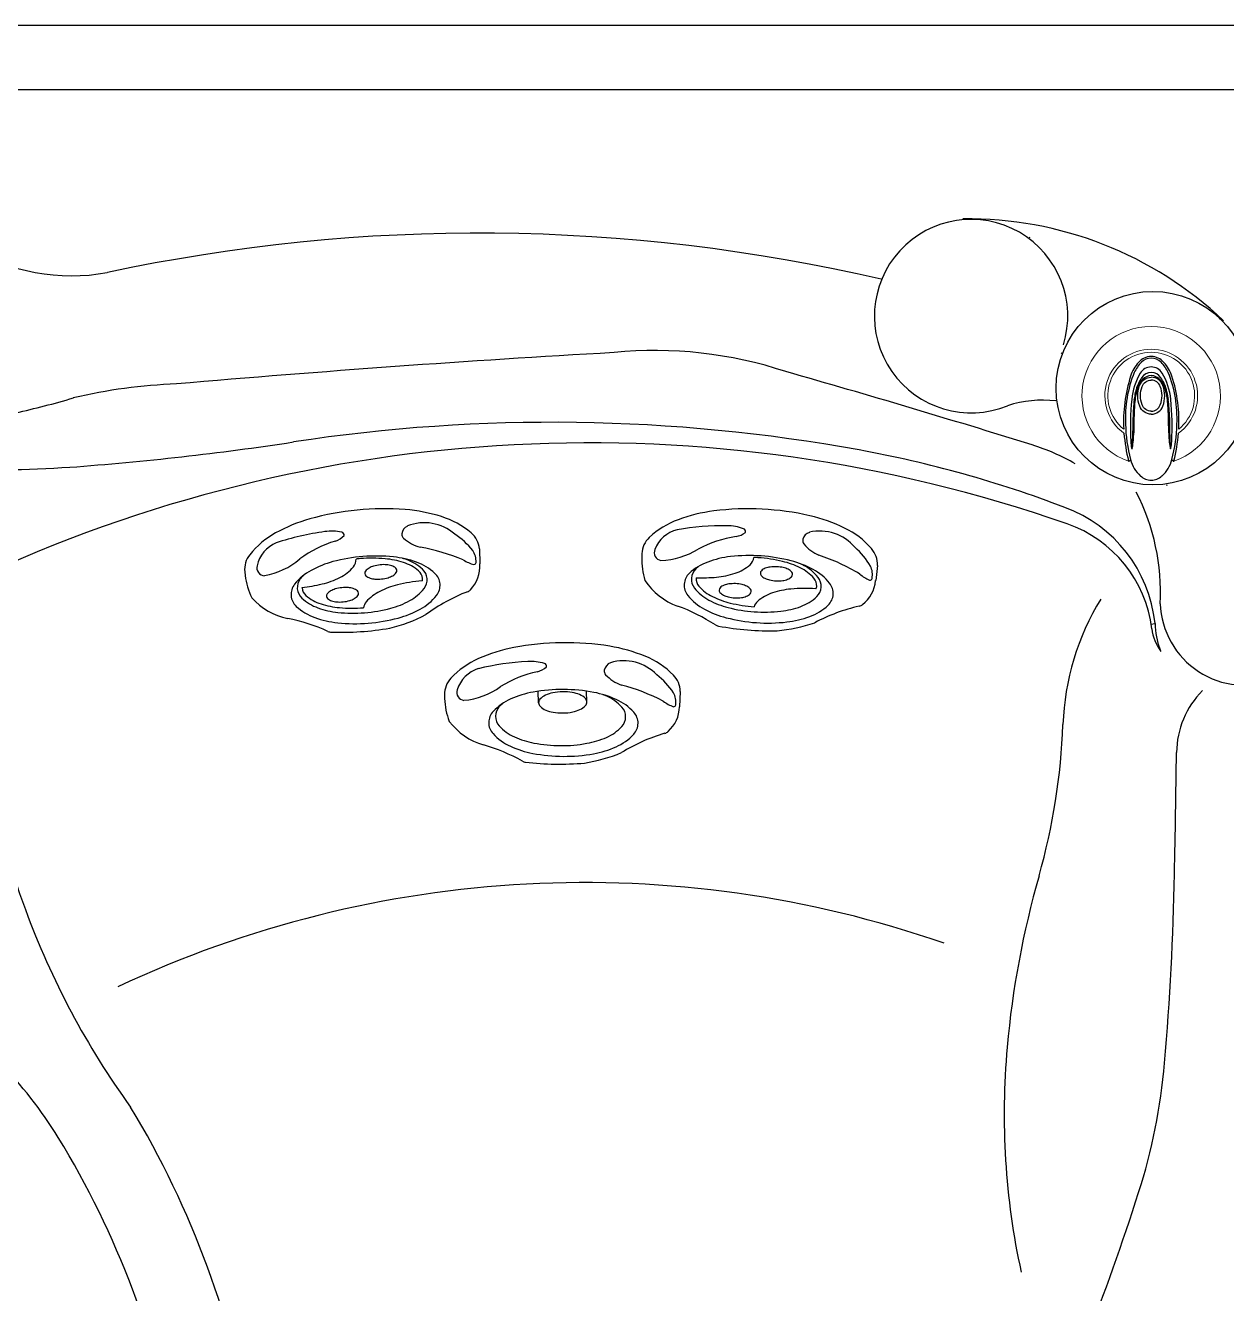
# Model space of a CAD drawing. Extents: x 944 to 1031, y 781 to 934.
# Drawn here: x 978.94 to 1002.37, y 864.95 to 889.68 of the extents above; entities that cross this region are included whole.
import ezdxf

# ---------------------------------------------------------------- set-up
doc = ezdxf.new("R2010")
doc.units = 0
doc.header["$MEASUREMENT"] = 0
for name, color, linetype in [('1', 4, 'Continuous'), ('PARTS', 7, 'Continuous'), ('SHELL', 3, 'Continuous')]:
    doc.layers.add(name, color=color, linetype=linetype)

# ---------------------------------------------------------------- blocks, each defined once
blk = doc.blocks.new('AIRVALVE')
at = {"layer": '1', "color": 3}
for points in [[(0, -0.361, -0.315142), (-0.226, -0.203, -0.18995), (-0.227, 0.196, -0.321841), (0, 0.358, -0.321841)], [(0, -0.301, -0.313827), (-0.177, -0.179, -0.191301), (-0.177, 0.18, -0.313824), (0, 0.302, -0.313824)], [(0, -0.361, 0.315142), (0.226, -0.203, 0.18995), (0.226, 0.196, 0.321841), (0, 0.358, 0.321841)], [(0, -0.301, 0.313827), (0.176, -0.179, 0.191301), (0.177, 0.18, 0.313824), (0, 0.302, 0.313824)]]:
    blk.add_lwpolyline(points, format="xyb", dxfattribs=at)
at = {"layer": '1', "color": 2, "linetype": 'Continuous', "lineweight": 0}
for centre, start, end in [((-0.001, 0), 89.9806, 250.9039), ((0, 0), 289.0961, 90.0194)]:
    blk.add_arc(centre, 1.35, start, end, dxfattribs=at)
at = {"layer": '1', "color": 3, "lineweight": 0}
for centre, radius, start, end in [((-0.001, 0), 0.904, 89.971, 234.0158), ((-0.001, 0), 0.846, 89.9691, 230.785), ((0, 0), 0.904, 305.9842, 90.029), ((0, 0), 0.846, 309.215, 90.0309)]:
    blk.add_arc(centre, radius, start, end, dxfattribs=at)
at = {"layer": '1', "color": 3}
for centre, radius, start, end in [((-0.001, 0.449), 0.316, 89.9436, 140.7663), ((0, 0.449), 0.316, 39.2337, 90.0564), ((0.288, 0.156), 0.727, 137.3155, 162.114), ((0.285, 0.168), 0.679, 134.6535, 155.2206), ((-0.001, 0.314), 0.247, 89.9147, 149.361), ((-0.001, 0.458), 0.271, 89.8214, 134.6535), ((0, 0.458), 0.271, 45.3465, 90.1786), ((0, 0.314), 0.247, 30.639, 90.0853), ((-0.286, 0.168), 0.679, 24.7794, 45.3465), ((-0.289, 0.156), 0.727, 17.886, 42.6845), ((2.301, -0.493), 2.841, 162.114, 183.2782), ((1.83, -0.428), 2.334, 157.8169, 183.0748), ((0.861, -0.196), 1.249, 149.361, 174.2752), ((0.075, 0.068), 0.349, 134.6301, 159.5686), ((0.537, -0.136), 0.873, 146.1687, 154.5984), ((0, 0.224), 0.227, 90.0848, 146.1687), ((0.016, 0.128), 0.266, 93.7523, 134.6301), ((-0.001, 0.224), 0.227, 33.8313, 89.9152), ((-0.017, 0.128), 0.266, 45.3699, 86.2477), ((-0.076, 0.068), 0.349, 20.4314, 45.3699), ((-0.538, -0.136), 0.873, 25.4016, 33.8313), ((-0.862, -0.196), 1.249, 5.7248, 30.639), ((-1.831, -0.428), 2.334, 356.9252, 22.1831), ((-2.301, -0.493), 2.841, 356.7218, 17.886), ((-4.441, 0.724), 4.188, 348.9682, 350.9757), ((0.802, -0.203), 1.125, 159.5686, 175.7316), ((0.319, -0.032), 0.632, 154.5984, 170.9757), ((-0.319, -0.032), 0.632, 9.0243, 25.4016), ((-0.803, -0.203), 1.125, 4.2684, 20.4314), ((4.441, 0.724), 4.188, 189.0243, 191.0318), ((4.917, -0.603), 5.325, 174.2752, 183.1265), ((2.459, -0.449), 2.815, 172.4176, 179.4691), ((6.947, -0.661), 7.288, 175.7316, 178.1966), ((-6.948, -0.661), 7.288, 1.8034, 4.2684), ((-2.46, -0.449), 2.815, 0.5309, 7.5824), ((-4.918, -0.603), 5.325, 356.8735, 5.7248), ((-6.839, -0.536), 6.484, 355.7451, 1.0002), ((10.219, -0.764), 10.561, 178.1966, 179.7723), ((-10.22, -0.764), 10.561, 0.2277, 1.8034), ((6.838, -0.536), 6.484, 178.9998, 184.2549), ((2.713, -0.478), 3.255, 184.4542, 194.1778), ((2.224, -0.515), 2.725, 180.8159, 195.4905), ((-2.094, -0.715), 1.752, 350.2174, 359.7723), ((2.093, -0.715), 1.752, 180.2277, 189.7826), ((-2.225, -0.515), 2.725, 344.5095, 359.1841), ((-2.714, -0.478), 3.255, 345.8222, 355.5458), ((0.602, -0.839), 1.003, 183.1265, 190.4498), ((-0.603, -0.839), 1.003, 349.5502, 356.8735), ((-0.355, -1.015), 0.0297, 190.4498, 209.0932), ((-0.338, -1.006), 0.0492, 209.0932, 215.3978), ((-0.376, -1.032), 0.00301, 215.3978, 350.8779), ((-0.409, -1.014), 0.0406, 333.001, 349.5922), ((0.408, -1.014), 0.0406, 190.4078, 206.999), ((0.375, -1.032), 0.00301, 189.1221, 324.6022), ((0.337, -1.006), 0.0492, 324.6022, 330.9068), ((0.354, -1.015), 0.0297, 330.9068, 349.5502), ((-0.438, -1.262), 0.0149, 250.8083, 302.5982), ((-0.438, -1.261), 0.0152, 302.5014, 335.002), ((-0.414, -1.27), 0.0106, 81.6045, 167.3023), ((-0.445, -1.375), 0.119, 70.118, 74.2786), ((-0.41, -1.276), 0.0151, 21.315, 66.3223), ((0.207, -1.099), 0.626, 193.2713, 228.3179), ((-0.208, -1.099), 0.626, 311.6821, 346.7287), ((0.409, -1.276), 0.0151, 113.6777, 158.685), ((0.444, -1.375), 0.119, 105.7214, 109.882), ((0.413, -1.27), 0.0106, 12.6977, 98.3955), ((0.437, -1.261), 0.0152, 204.998, 237.4986), ((0.437, -1.262), 0.0149, 237.4018, 289.1917), ((-0.001, -1.348), 0.301, 226.3593, 270.087), ((0, -1.348), 0.301, 269.913, 313.6407)]:
    blk.add_arc(centre, radius, start, end, dxfattribs=at)
blk = doc.blocks.new('JET-HSS-Standard')
at = {"layer": '1', "color": 2}
for p, q in [((0.984, 2.3), (1.28, 2.282)), ((1.162, 0.474), (0.952, 0.472)), ((1.166, -0.466), (0.941, -0.471)), ((0.984, -2.3), (1.056, -2.298))]:
    blk.add_line(p, q, dxfattribs=at)
blk.add_lwpolyline([(0.984, 2.3, 0.194738), (0.662, 2.17, 0.099647), (0.288, 1.626, 0.057272), (0.082, 0.936, 0.043868), (0, 0, 0.043868), (0.082, -0.936, 0.057272), (0.288, -1.626, 0.099647), (0.662, -2.17, 0.194738), (0.984, -2.3, 0.194738)], format="xyb", dxfattribs=at)
for points in [[(1.536, -1.445, 0.188918), (1.753, -1.364, 0.101146), (2.005, -1.027, 0.059435), (2.15, -0.592, 0.045845), (2.216, -0.001, 0.045845), (2.173, 0.591, 0.059435), (2.045, 1.032, 0.101146), (1.806, 1.379, 0.188918), (1.592, 1.468, 0.188918), (1.376, 1.387, 0.101146), (1.123, 1.05, 0.059435), (0.978, 0.615, 0.045845), (0.913, 0.024, 0.045845), (0.955, -0.568, 0.059435), (1.083, -1.009, 0.101146), (1.322, -1.356, 0.188918)], [(1.166, -0.466, 0.191184), (1.234, -0.439, 0.100578), (1.312, -0.328, 0.058587), (1.354, -0.186, 0.045064), (1.371, 0.005, 0.045064), (1.353, 0.196, 0.058587), (1.309, 0.337, 0.100578), (1.231, 0.447, 0.191184), (1.162, 0.474, 0.191184), (1.095, 0.447, 0.100578), (1.017, 0.336, 0.058587), (0.974, 0.194, 0.045064), (0.958, 0.003, 0.045064), (0.976, -0.188, 0.058587), (1.019, -0.329, 0.100578), (1.098, -0.44, 0.191184)]]:
    blk.add_lwpolyline(points, format="xyb", close=True, dxfattribs=at)
at = {"layer": '1', "color": 3}
for points in [[(1.414, -1.311, 0.188918), (1.603, -1.241, 0.101146), (1.823, -0.947, 0.059435), (1.949, -0.568, 0.045845), (2.007, -0.053, 0.045845), (1.969, 0.464, 0.059435), (1.858, 0.848, 0.101146), (1.65, 1.15, 0.188918), (1.463, 1.227, 0.188918), (1.274, 1.157, 0.101146), (1.055, 0.863, 0.010554), (1.026, 0.798, 0.045845)], [(1.172, -1.175, 0.021992), (1.228, -1.234, 0.188918), (1.414, -1.311, 0.188918)]]:
    blk.add_lwpolyline(points, format="xyb", dxfattribs=at)
at = {"layer": '1', "color": 2}
for centre, radius, start, end in [((1.254, 1.613), 0.669, 40.7757, 87.76), ((1.634, 1.941), 0.168, 15.685, 40.7757), ((5.174, 2.935), 3.51, 195.685, 210.8178), ((-0.652, -0.001), 3.033, 7.7761, 22.0333), ((-3.284, 0.004), 5.652, 352.4729, 4.1121), ((2.153, -0.714), 0.168, 329.904, 352.4729), ((5.378, -2.583), 3.559, 149.904, 163.1848), ((0.729, -1.167), 1.301, 306.4998, 342.6906), ((1.026, -0.938), 1.361, 271.2926, 290.5173)]:
    blk.add_arc(centre, radius, start, end, dxfattribs=at)
at = {"layer": '1', "color": 3}
for centre, radius, start, end in [((1.724, 1.025), 1.349, 122.169, 142.4355), ((1.183, 1.847), 0.366, 80.8518, 118.9625), ((0.568, 2.431), 0.76, 322.2664, 339.394), ((1.235, 2.165), 0.0439, 357.8341, 81.7245), ((1.258, 1.195), 0.889, 132.7569, 196.3026), ((4.562, 0.132), 3.857, 151.6164, 164.6623), ((0.095, 1.439), 0.801, 312.5754, 339.0523), ((0.583, 1.008), 0.188, 199.4752, 259.1487), ((0.567, 0.925), 0.103, 259.1487, 312.5754), ((1.287, -0.625), 0.931, 162.2988, 182.6181), ((0.453, -0.355), 0.0541, 73.5871, 165.6626), ((0.16, -0.575), 0.411, 13.2926, 41.4318), ((2.731, -0.06), 2.211, 190.9737, 211.2098), ((5.417, -0.499), 5.062, 181.9016, 192.9406), ((-0.343, -2.033), 1.443, 4.4001, 34.9907), ((1.085, -1.451), 0.629, 196.8623, 251.9047), ((0.943, -1.903), 0.155, 249.9578, 352.6608)]:
    blk.add_arc(centre, radius, start, end, dxfattribs=at)
blk = doc.blocks.new('JET-HSS-Rot')
at = {"layer": '1', "color": 2}
for p, q in [((0.984, 2.3), (1.28, 2.282)), ((0.984, -2.3), (1.056, -2.298))]:
    blk.add_line(p, q, dxfattribs=at)
blk.add_lwpolyline([(0.984, 2.3, 0.194738), (0.662, 2.17, 0.099647), (0.288, 1.626, 0.057272), (0.082, 0.936, 0.043868), (0, 0, 0.043868), (0.082, -0.936, 0.057272), (0.288, -1.626, 0.099647), (0.662, -2.17, 0.194738), (0.984, -2.3, 0.194738)], format="xyb", dxfattribs=at)
blk.add_lwpolyline([(1.536, -1.445, 0.188918), (1.753, -1.364, 0.101146), (2.005, -1.027, 0.059435), (2.15, -0.592, 0.045845), (2.216, -0.001, 0.045845), (2.173, 0.591, 0.059435), (2.045, 1.032, 0.101146), (1.806, 1.379, 0.188918), (1.592, 1.468, 0.188918), (1.376, 1.387, 0.101146), (1.123, 1.05, 0.059435), (0.978, 0.615, 0.045845), (0.913, 0.024, 0.045845), (0.955, -0.568, 0.059435), (1.083, -1.009, 0.101146), (1.322, -1.356, 0.188918)], format="xyb", close=True, dxfattribs=at)
at = {"layer": '1', "color": 3}
for points in [[(1.497, 1.133, 0.05275), (1.452, 1.138, 0.201072), (1.295, 1.077, 0.097869), (1.106, 0.8, 0.054977), (0.998, 0.449, 0.041817), (0.949, -0.03, 0.007193), (0.948, -0.114, 0.054977)], [(1.414, -1.311, 0.188918), (1.603, -1.241, 0.101146), (1.823, -0.947, 0.059435), (1.949, -0.568, 0.045845), (2.007, -0.053, 0.045845), (1.969, 0.464, 0.059435), (1.858, 0.848, 0.101146), (1.65, 1.15, 0.188918), (1.463, 1.227, 0.188918), (1.274, 1.157, 0.101146), (1.055, 0.863, 0.010554), (1.026, 0.798, 0.045845)], [(1.497, 1.133, 0.00103), (1.497, 1.121, 0.041817), (1.528, 0.64, 0.054977), (1.621, 0.285, 0.097869), (1.8, 0.001, 0.146765), (1.909, -0.061, 0.201072)], [(1.399, -1.218, 0.034613), (1.368, -0.82, 0.054977), (1.275, -0.465, 0.097869), (1.096, -0.181, 0.193766), (0.948, -0.114, 0.201072)], [(1.406, -1.218, 0.201072), (1.562, -1.156, 0.097869), (1.752, -0.88, 0.054977), (1.859, -0.529, 0.040785), (1.909, -0.061, 0.041817)], [(1.172, -1.175, 0.021992), (1.228, -1.234, 0.188918), (1.414, -1.311, 0.188918)], [(1.172, -1.175, 0.021992), (1.228, -1.234, 0.188918), (1.414, -1.311, 0.188918)]]:
    blk.add_lwpolyline(points, format="xyb", dxfattribs=at)
for points in [[(1.246, 0.028, 0.191184), (1.292, 0.046, 0.100578), (1.344, 0.121, 0.058587), (1.372, 0.215, 0.045064), (1.383, 0.343, 0.045064), (1.371, 0.471, 0.058587), (1.342, 0.565, 0.100578), (1.289, 0.639, 0.191184), (1.244, 0.657, 0.191184), (1.198, 0.639, 0.100578), (1.146, 0.565, 0.058587), (1.118, 0.47, 0.045064), (1.107, 0.342, 0.045064), (1.119, 0.214, 0.058587), (1.148, 0.12, 0.100578), (1.201, 0.046, 0.191184)], [(1.617, -0.76, 0.191184), (1.662, -0.742, 0.100578), (1.714, -0.668, 0.058587), (1.743, -0.573, 0.045064), (1.754, -0.445, 0.045064), (1.742, -0.317, 0.058587), (1.713, -0.223, 0.100578), (1.66, -0.149, 0.191184), (1.615, -0.131, 0.191184), (1.569, -0.149, 0.100578), (1.517, -0.224, 0.058587), (1.489, -0.318, 0.045064), (1.477, -0.446, 0.045064), (1.49, -0.574, 0.058587), (1.519, -0.668, 0.100578), (1.571, -0.742, 0.191184)]]:
    blk.add_lwpolyline(points, format="xyb", close=True, dxfattribs=at)
at = {"layer": '1'}
blk.add_lwpolyline([(1.399, -1.218, 0.007033), (1.406, -1.218, 0.201072)], format="xyb", dxfattribs=at)
blk.add_lwpolyline([(1.399, -1.218, 0.007033), (1.406, -1.218, 0.201072)], format="xyb", dxfattribs=at)
at = {"layer": '1', "color": 2}
for centre, radius, start, end in [((1.254, 1.613), 0.669, 40.7757, 87.76), ((1.634, 1.941), 0.168, 15.685, 40.7757), ((5.174, 2.935), 3.51, 195.685, 210.8178), ((-0.652, -0.001), 3.033, 7.7761, 22.0333), ((-3.284, 0.004), 5.652, 352.4729, 4.1121), ((2.153, -0.714), 0.168, 329.904, 352.4729), ((5.378, -2.583), 3.559, 149.904, 163.1848), ((0.729, -1.167), 1.301, 306.4998, 342.6906), ((1.026, -0.938), 1.361, 271.2926, 290.5173)]:
    blk.add_arc(centre, radius, start, end, dxfattribs=at)
at = {"layer": '1', "color": 3}
for centre, radius, start, end in [((1.724, 1.025), 1.349, 122.169, 142.4355), ((1.183, 1.847), 0.366, 80.8518, 118.9625), ((0.568, 2.431), 0.76, 322.2664, 339.394), ((1.235, 2.165), 0.0439, 357.8341, 81.7245), ((1.258, 1.195), 0.889, 132.7569, 196.3026), ((4.562, 0.132), 3.857, 151.6164, 164.6623), ((0.095, 1.439), 0.801, 312.5754, 339.0523), ((0.583, 1.008), 0.188, 199.4752, 259.1487), ((0.567, 0.925), 0.103, 259.1487, 312.5754), ((1.287, -0.625), 0.931, 162.2988, 182.6181), ((0.453, -0.355), 0.0541, 73.5871, 165.6626), ((0.16, -0.575), 0.411, 13.2926, 41.4318), ((2.731, -0.06), 2.211, 190.9737, 211.2098), ((5.417, -0.499), 5.062, 181.9016, 192.9406), ((-0.343, -2.033), 1.443, 4.4001, 34.9907), ((1.085, -1.451), 0.629, 196.8623, 251.9047), ((0.943, -1.903), 0.155, 249.9578, 352.6608)]:
    blk.add_arc(centre, radius, start, end, dxfattribs=at)
blk = doc.blocks.new('2006 ARIA')
at = {"layer": 'SHELL', "color": 4, "linetype": 'Continuous'}
blk.add_line((75, 87), (12, 87), dxfattribs=at)
at = {"layer": 'SHELL', "linetype": 'Continuous'}
for p, q in [((12, 85.751), (75, 85.751)), ((54.097, 82.866), (54.086, 82.857)), ((57.789, 81.281), (57.819, 81.296)), ((54.713, 80.616), (54.731, 80.598)), ((56.779, 78.024), (56.772, 78.039)), ((56.459, 75.324), (56.543, 75.335))]:
    blk.add_line(p, q, dxfattribs=at)
blk.add_circle((56.498, 79.927), 1.886, dxfattribs=at)
for centre, radius, start, end in [((52.953, 81.331), 1.886, 342.6863, 292.2109), ((52.896, 75.99), 7.236, 46.5194, 90.8045), ((43.357, 48.341), 34.608, 76.9076, 102.0947), ((35.403, 85.964), 3.847, 238.4467, 280.5169), ((61.763, -198.745), 279.811, 93.23189, 94.98347), ((46.792, 72.565), 8.096, 71.6387, 95.6956), ((-9.689, -127.012), 215.504, 72.7707, 74.10236), ((37.796, 69.925), 10.089, 91.9294, 103.4916), ((30.447, 96.707), 17.691, 282.6247, 286.4024), ((54.349, 77.491), 2.202, 83.3437, 108.0662), ((45.499, 50.539), 28.321, 70.7733, 115.1414), ((52.928, 74.906), 4.099, 59.8704, 72.7707), ((52.37, 75.944), 4.278, 357.0523, 27.1969), ((54.004, 74.925), 2.495, 7.1612, 70.7733), ((58.291, 75.784), 1.65, 182.0906, 291.7055), ((57.43, 75.355), 0.959, 187.1612, 215.743), ((57.959, 75.341), 1.415, 180.1033, 201.0685), ((50.5, 75.647), 17.041, 182.3099, 200.1999), ((58.702, 72.802), 1.742, 135.2317, 179.235), ((-330.954, 78.005), 387.948, 358.88516, 359.23503), ((1.23, 71.541), 55.701, 355.0847, 358.8852), ((49.515, 75.284), 15.992, 200.1999, 215.8902), ((28.286, 61.115), 8.046, 31.4691, 44.8461), ((45.228, 67.757), 11.541, 342.2786, 355.0847), ((21.01, 56.509), 18.17, 9.2818, 31.1557), ((20.224, 56.18), 17.499, 9.8866, 31.4691), ((12.02, 78.369), 46.403, 334.6048, 342.2786)]:
    blk.add_arc(centre, radius, start, end, dxfattribs=at)
at = {"layer": 'SHELL', "color": 2, "linetype": 'Continuous'}
for centre, radius, start, end in [((44.786, 45.781), 33.48, 79.7096, 98.6776), ((31.248, 134.482), 56.248, 274.2085, 278.6776), ((46.763, 56.669), 22.414, 69.0389, 79.7096), ((32.952, 121.333), 43.015, 266.4982, 273.2309), ((53.842, 75.053), 2.715, 6.1563, 69.746), ((59.759, 73.19), 5.018, 148.4529, 177.9575), ((42.383, 73.81), 12.369, 344.0837, 357.9575), ((45.411, 48.893), 21.394, 70.8631, 115.1766), ((71.733, 65.441), 18.151, 164.0837, 174.8222), ((68.088, 65.771), 14.49, 174.8222, 192.2728)]:
    blk.add_arc(centre, radius, start, end, dxfattribs=at)
at = {"layer": 'PARTS', "color": 3}
blk.add_blockref('AIRVALVE', (56.467, 79.78), dxfattribs=at)
at = {"layer": 'PARTS'}
for name, p, rotation in [('JET-HSS-Rot', (40.978, 77.55), 275.6012024214534), ('JET-HSS-Rot', (48.877, 77.568), 267.132275306705), ('JET-HSS-Standard', (44.967, 74.964), 270.8162614955355)]:
    blk.add_blockref(name, p, dxfattribs=dict(at, rotation=rotation))

msp = doc.modelspace()

# ---------------------------------------------------------------- block references
at = {"layer": '1'}
msp.add_blockref('2006 ARIA', (944.433, 802.675), dxfattribs=at)

doc.saveas('drawing.dxf')
